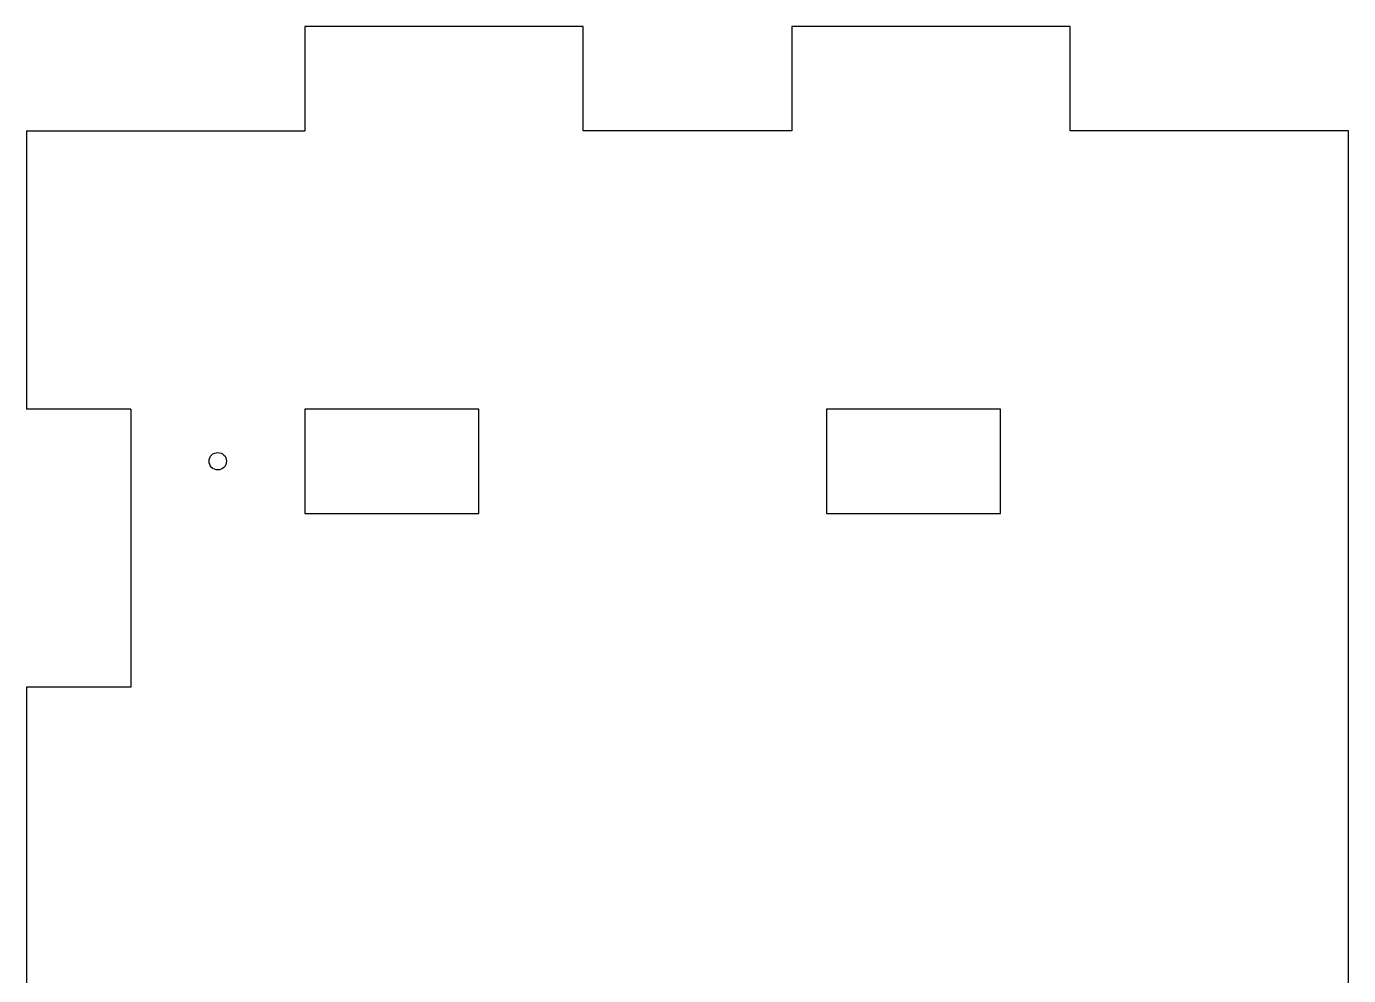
# Model space of a CAD drawing. Header units: millimetres. Extents: x -91 to 264, y -75 to 309.
# Drawn here: x -2.6 to 73.4, y 83 to 137.6 of the extents above; entities that cross this region are included whole.
import ezdxf

# ---------------------------------------------------------------- set-up
doc = ezdxf.new("R2010")
doc.units = ezdxf.units.MM

msp = doc.modelspace()

# ---------------------------------------------------------------- linework, layer by layer
at = {"color": 7, "linetype": 'Continuous', "lineweight": 25}
for p, q in [((13.431, 137.585), (13.431, 131.585)), ((29.431, 137.585), (13.431, 137.585)), ((29.431, 131.585), (29.431, 137.585)), ((41.431, 137.585), (41.431, 131.585)), ((57.431, 137.585), (41.431, 137.585)), ((57.431, 131.585), (57.431, 137.585)), ((-2.569, 131.585), (-2.569, 115.585)), ((-2.569, 131.585), (13.431, 131.585)), ((41.431, 131.585), (29.431, 131.585)), ((73.431, 131.585), (57.431, 131.585)), ((73.431, -20.415), (73.431, 131.585)), ((3.431, 115.585), (-2.569, 115.585)), ((3.431, 115.585), (3.431, 99.585)), ((23.431, 115.585), (13.431, 115.585)), ((13.431, 115.585), (13.431, 109.585)), ((23.431, 109.585), (23.431, 115.585)), ((53.431, 115.585), (43.431, 115.585)), ((43.431, 115.585), (43.431, 109.585)), ((53.431, 109.585), (53.431, 115.585)), ((13.431, 109.585), (23.431, 109.585)), ((43.431, 109.585), (53.431, 109.585)), ((-2.569, 99.585), (-2.569, 80.918)), ((3.431, 99.585), (-2.569, 99.585))]:
    msp.add_line(p, q, dxfattribs=at)
msp.add_circle((8.431, 112.585), 0.5, dxfattribs=at)

doc.saveas('drawing.dxf')
